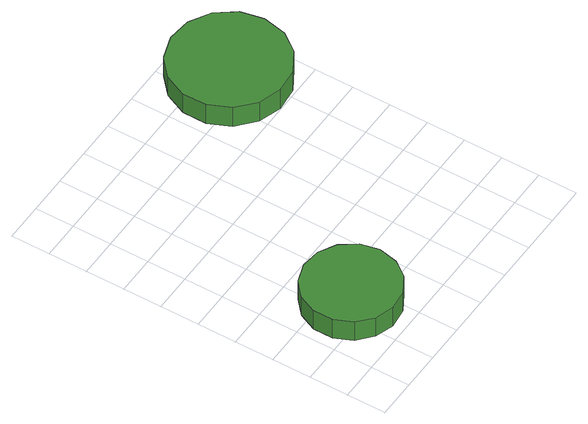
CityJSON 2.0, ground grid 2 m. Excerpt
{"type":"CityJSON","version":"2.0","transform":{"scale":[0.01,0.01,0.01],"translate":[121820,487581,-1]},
"CityObjects":{
"tree1":{"type":"SolitaryVegetationObject","attributes":{"function":"something"},"geometry":[{"type":"MultiSurface","lod":"1","boundaries":[[[0,1,2,3,4,5,6,7,8,9,10,11,12,13,14]],[[15,16,17,18,19,20,21,22,23,24,25,26,27,28,29]],[[0,29,28,1]],[[1,28,27,2]],[[2,27,26,3]],[[3,26,25,4]],[[4,25,24,5]],[[5,24,23,6]],[[6,23,22,7]],[[7,22,21,8]],[[8,21,20,9]],[[9,20,19,10]],[[10,19,18,11]],[[11,18,17,12]],[[12,17,16,13]],[[13,16,15,14]],[[14,15,29,0]]]}]},
"tree2":{"type":"SolitaryVegetationObject","attributes":{"function":"something"},"geometry":[{"type":"MultiSurface","lod":"1","boundaries":[[[30,31,32,33,34,35,36,37,38,39,40,41,42,43,44]],[[45,46,47,48,49,50,51,52,53,54,55,56,57,58,59]],[[30,59,58,31]],[[31,58,57,32]],[[32,57,56,33]],[[33,56,55,34]],[[34,55,54,35]],[[35,54,53,36]],[[36,53,52,37]],[[37,52,51,38]],[[38,51,50,39]],[[39,50,49,40]],[[40,49,48,41]],[[41,48,47,42]],[[42,47,46,43]],[[43,46,45,44]],[[44,45,59,30]]]}]}
},
"vertices":[
[536,298,182],[515,396,182],[456,477,182],[369,527,182],[270,538,182],[174,507,182],[100,439,182],[59,348,182],[59,247,182],[100,156,182],[174,88,182],[270,57,182],[369,68,182],[456,118,182],[515,199,182],[515,199,59],[456,118,59],[369,68,59],[270,57,59],[174,88,59],[100,156,59],[59,247,59],[59,348,59],[100,439,59],[174,507,59],[270,538,59],[369,527,59],[456,477,59],[515,396,59],[536,298,59],
[1382,1461,263],[1357,1581,263],[1284,1681,263],[1177,1743,263],[1055,1755,263],[937,1717,263],[846,1635,263],[796,1522,263],[796,1399,263],[846,1286,263],[937,1204,263],[1055,1166,263],[1177,1178,263],[1284,1240,263],[1357,1340,263],[1357,1340,138],[1284,1240,138],[1177,1178,138],[1055,1166,138],[937,1204,138],[846,1286,138],[796,1399,138],[796,1522,138],[846,1635,138],[937,1717,138],[1055,1755,138],[1177,1743,138],[1284,1681,138],[1357,1581,138],[1382,1461,138]
]}
